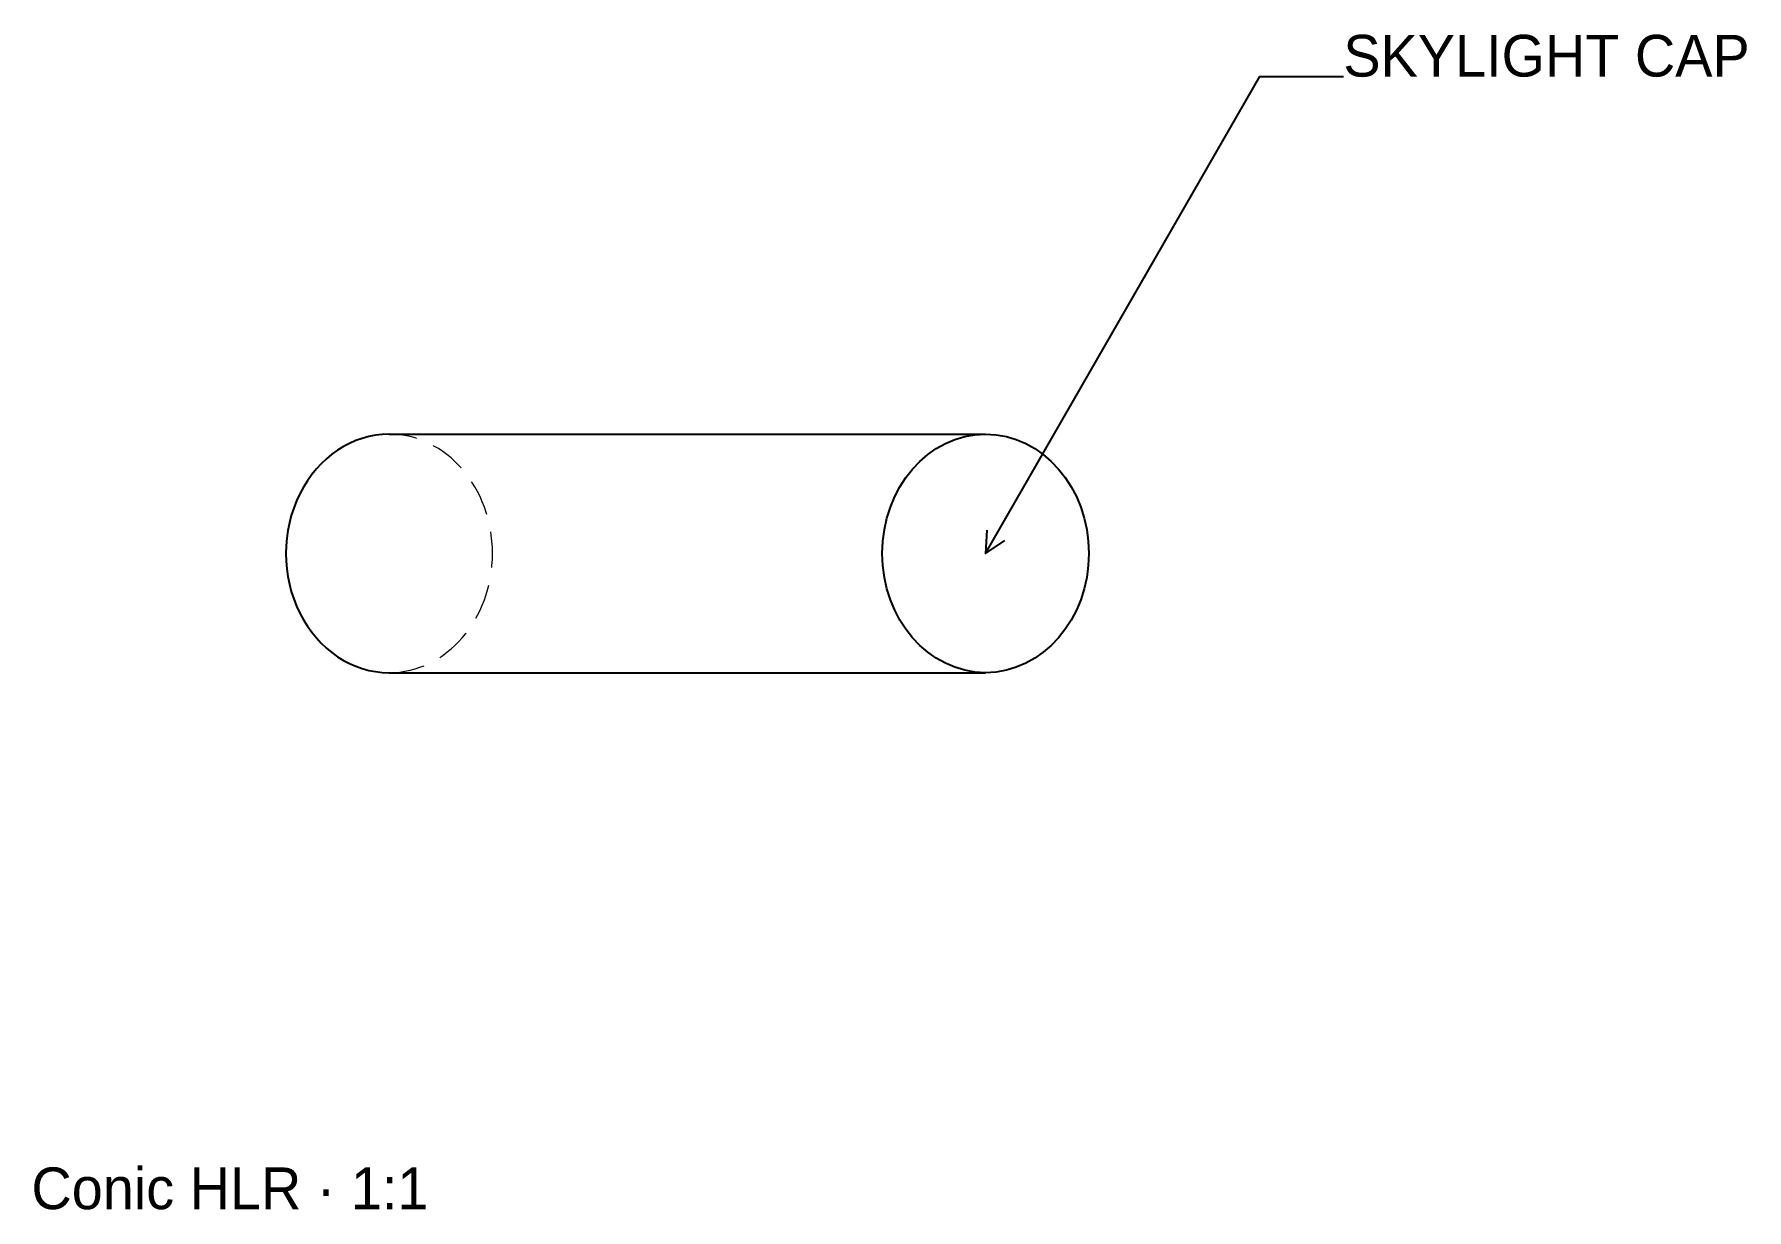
# Model space of a CAD drawing. Header units: millimetres. Extents: x 5 to 149, y 5 to 104.
import ezdxf

# ---------------------------------------------------------------- set-up
doc = ezdxf.new("R2010")
doc.units = ezdxf.units.MM
doc.linetypes.add('DASHED', pattern=[4.5, 3, -1.5])
doc.layers.add('Default', color=7, linetype='CONTINUOUS', lineweight=25, true_color=0x4f8cff)

msp = doc.modelspace()

# ---------------------------------------------------------------- linework, layer by layer
at = {"layer": 'Default', "linetype": 'CONTINUOUS', "lineweight": 25, "true_color": 0x4f8cff}
for p, q in [((35, 70), (85, 70)), ((35, 50), (85, 50))]:
    msp.add_line(p, q, dxfattribs=at)
for points in [[(85, 60, 0), (108, 100, 0), (115, 100, 0)], [(85.11, 61.95, 0), (85, 60, 0), (86.63, 61.08, 0)]]:
    msp.add_polyline3d(points, dxfattribs=at)
msp.add_ellipse((35, 60), major_axis=(0, 10), ratio=0.866025, start_param=0, end_param=3.141593, dxfattribs=at)
at = {"layer": 'Default', "linetype": 'DASHED', "lineweight": 18, "true_color": 0x4f8cff}
msp.add_ellipse((35, 60), major_axis=(0, 10), ratio=0.866025, start_param=3.141593, end_param=0, dxfattribs=at)
at = {"layer": 'Default', "linetype": 'CONTINUOUS', "lineweight": 25, "true_color": 0x4f8cff}
msp.add_ellipse((85, 60), major_axis=(0, 10), ratio=0.866025, dxfattribs=at)

# ---------------------------------------------------------------- texts
for s, p in [('SKYLIGHT CAP', (115, 100)), ('Conic HLR · 1:1', (5, 5))]:
    msp.add_text(s, height=3.5, dxfattribs=at).set_placement(p)

doc.saveas('drawing.dxf')
